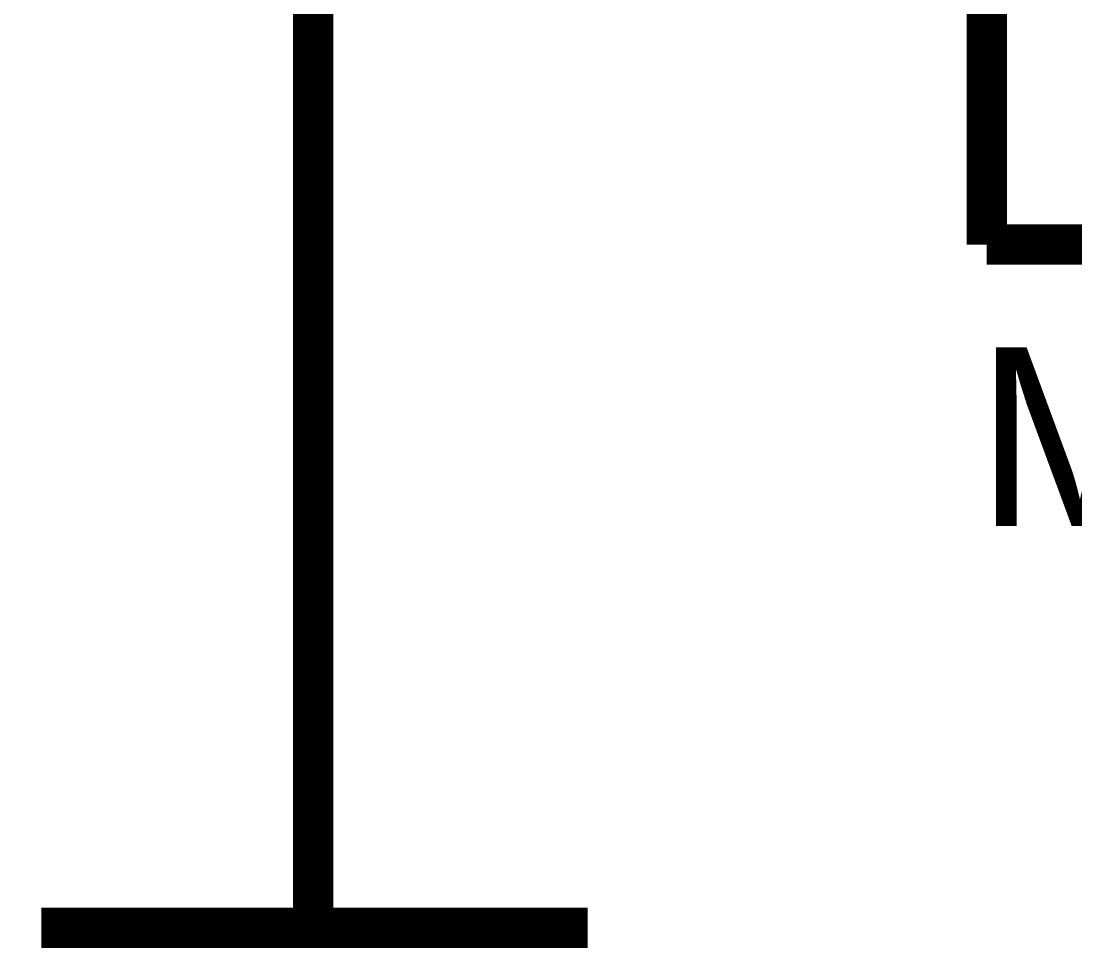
# Model space of a CAD drawing. Header units: millimetres. Extents: x -2024 to 917, y -725 to 13.
# Drawn here: x -1646.22 to -1638.4, y -321.9 to -315.02 of the extents above; entities that cross this region are included whole.
import ezdxf

# ---------------------------------------------------------------- set-up
doc = ezdxf.new("R2010")
doc.units = ezdxf.units.MM
doc.styles.get("Standard").update_dxf_attribs({"font": 'arial.ttf'})

msp = doc.modelspace()

# ---------------------------------------------------------------- linework, layer by layer
at = {"color": 7, "const_width": 0.2997}
for points in [[(-1639.0528, -285.415), (-1639.0528, -316.6782)], [(-1641.552, -309.177), (-1644.0513, -309.177), (-1644.0513, -311.6774), (-1644.0513, -314.1778), (-1644.0513, -316.6782)], [(-1644.0513, -316.6782), (-1644.0513, -321.7452)], [(-1639.0528, -316.6782), (-1619.0591, -316.6782)], [(-1646.0705, -321.7452), (-1642.0155, -321.7452)]]:
    msp.add_lwpolyline(points, dxfattribs=at)

# ---------------------------------------------------------------- texts
at = {"color": 7}
msp.add_text('MT9172', height=1.32471, dxfattribs=at).set_placement((-1639.1356, -318.7646))

doc.saveas('drawing.dxf')
